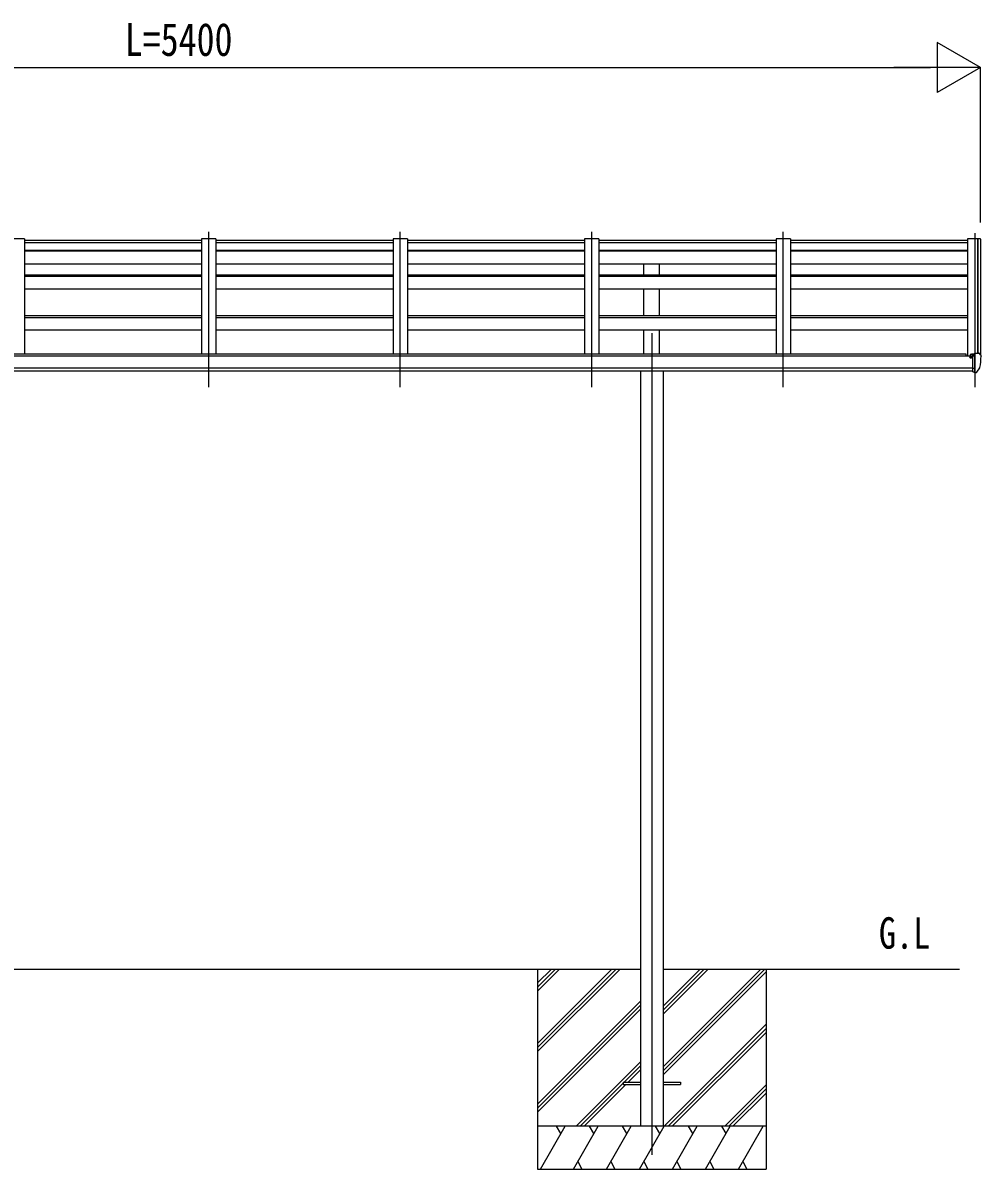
# Model space of a CAD drawing. Units: millimetres, scale not verified. Extents: x -14718 to 14718, y -10395 to 10395.
# Drawn here: x -345 to 3007, y -5034 to -1022 of the extents above; entities that cross this region are included whole.
import ezdxf
from ezdxf.enums import TextEntityAlignment as Align

# ---------------------------------------------------------------- set-up
doc = ezdxf.new("R2010")
doc.units = ezdxf.units.MM
doc.header["$LTSCALE"] = 40
for name, color, linetype in [('0-2_USER1', 3, 'Continuous'), ('0-4_YKK_12', 2, 'Continuous'), ('0-5_YKK_13', 4, 'Continuous'), ('0-6_YKK_A1', 4, 'Continuous'), ('0-7_YKK_D', 6, 'Continuous')]:
    doc.layers.add(name, color=color, linetype=linetype)
doc.styles.add('ＭＳ ゴシック', font='')
doc.styles.get('ＭＳ ゴシック').set_extended_font_data('MS Gothic')

msp = doc.modelspace()

# ---------------------------------------------------------------- linework, layer by layer
at = {"layer": '0-4_YKK_12'}
for p, q in [((305.26, -2297.23), (305.26, -1753.38)), ((975.26, -2297.23), (975.26, -1753.38)), ((1645.26, -2297.23), (1645.26, -1753.38)), ((2315.26, -2297.23), (2315.26, -1753.38)), ((2985.26, -1757.36), (2985.26, -2297.23)), ((1855.26, -2108.26), (1855.26, -4983.49))]:
    msp.add_line(p, q, dxfattribs=at)
at = {"layer": '0-5_YKK_13'}
for p, q in [((280.26, -1783.59), (-339.74, -1783.59)), ((950.26, -1783.59), (330.26, -1783.59)), ((1620.26, -1783.59), (1000.26, -1783.59)), ((2290.26, -1783.59), (1670.26, -1783.59)), ((2960.26, -1783.59), (2340.26, -1783.59)), ((2968.76, -2183.75), (2968.76, -2188.08)), ((2983.76, -2182.59), (2969.76, -2182.64)), ((2973.26, -2182.63), (2973.26, -2180.73)), ((2973.76, -2192.82), (2973.46, -2192.82)), ((2974.29, -2192.82), (2973.76, -2192.82)), ((2974.09, -2180.32), (2983.76, -2179.6)), ((2978.76, -2187.64), (2985.26, -2187.24)), ((2983.76, -2178.82), (2985.26, -2178.82)), ((2983.76, -2178.82), (2983.76, -2184.99)), ((2985.26, -2246.4), (2985.26, -2177.9)), ((3000.35, -2178.47), (3004.42, -2184.28)), ((3007.26, -2187.27), (3007.26, -2187.9)), ((2978.76, -2243.2), (2984.26, -2243.2)), ((2984.76, -2244.2), (2984.26, -2243.2)), ((2985.26, -2244.2), (2984.76, -2244.2)), ((2986.76, -2246.31), (2985.26, -2246.4)), ((2986.76, -2246.31), (2990.47, -2246.08)), ((2992.88, -2244.59), (3002.63, -2229.21)), ((1755.26, -4729.16), (1815.76, -4729.16)), ((1755.26, -4729.16), (1755.26, -4738.16)), ((1894.76, -4729.16), (1955.26, -4729.16)), ((1955.26, -4729.16), (1955.26, -4738.16)), ((1755.26, -4738.16), (1815.76, -4738.16)), ((1894.76, -4738.16), (1955.26, -4738.16))]:
    msp.add_line(p, q, dxfattribs=at)
for points in [[(2968.76, -2191.2), (2968.76, -2192.82), (2968.29, -2192.82)], [(2973.46, -2191.63), (2973.46, -2192.82), (2968.76, -2192.82)], [(2974.09, -2180.32), (2973.92, -2180.34), (2973.76, -2180.37), (2973.62, -2180.41), (2973.49, -2180.46), (2973.39, -2180.52), (2973.32, -2180.59), (2973.27, -2180.66), (2973.26, -2180.73)], [(2978.76, -2243.2), (2978.76, -2184.99), (2983.76, -2184.99)], [(2985.26, -2177.9), (2997.26, -2177.9), (2999.59, -2178.04)], [(2985.26, -2232.51), (2982.1, -2232.1), (2978.76, -2231.67)]]:
    msp.add_lwpolyline(points, dxfattribs=at)
for centre, radius, start, end in [((2971.26, -2192.82), 2.5, 28.35764, 180), ((2971.26, -2192.82), 2.5, 0, 28.35764), ((2999.53, -2179.04), 1, 35, 86.5), ((2814.77, -2187.9), 192.49, 347.8767, 359.9992), ((3004.26, -2187.27), 3, 0, 87), ((2990.28, -2243.09), 3, 273.5, 330), ((3000.03, -2227.71), 3, 330, 348.16652)]:
    msp.add_arc(centre, radius, start, end, dxfattribs=at)
msp.add_ellipse((2969.76, -2183.75), major_axis=(0.02, 1.1), ratio=0.906239, start_param=0.0206394, end_param=1.5914357, dxfattribs=at)
at = {"layer": '0-6_YKK_A1'}
for p, q in [((-339.74, -1778.1), (-389.74, -1778.1)), ((-339.74, -1778.1), (-339.74, -2181.38)), ((-339.74, -1790.5), (280.26, -1790.5)), ((280.26, -1778.1), (280.26, -2181.38)), ((330.26, -1778.1), (280.26, -1778.1)), ((330.26, -1778.1), (330.26, -2181.38)), ((330.26, -1790.5), (950.26, -1790.5)), ((950.26, -1778.1), (950.26, -2181.38)), ((1000.26, -1778.1), (950.26, -1778.1)), ((1000.26, -1778.1), (1000.26, -2181.38)), ((1000.26, -1790.5), (1620.26, -1790.5)), ((1620.26, -1778.1), (1620.26, -2181.38)), ((1670.26, -1778.1), (1620.26, -1778.1)), ((1670.26, -1778.1), (1670.26, -2181.38)), ((1670.26, -1790.5), (2290.26, -1790.5)), ((2290.26, -1778.1), (2290.26, -2181.38)), ((2340.26, -1778.1), (2290.26, -1778.1)), ((2340.26, -1778.1), (2340.26, -2181.38)), ((2340.26, -1790.5), (2960.26, -1790.5)), ((2960.26, -1777.5), (2960.26, -2188.08)), ((2996.18, -1777.71), (2995.56, -1779.33)), ((2996.26, -1777.59), (2996.26, -2177.9)), ((3004.31, -1777.93), (2996.48, -1777.52)), ((3005.25, -1778.81), (3005.26, -2184.45)), ((-339.74, -1817.22), (280.26, -1817.22)), ((-339.74, -1820.06), (280.26, -1820.06)), ((330.26, -1817.22), (950.26, -1817.22)), ((330.26, -1820.06), (950.26, -1820.06)), ((1000.26, -1817.22), (1620.26, -1817.22)), ((1000.26, -1820.06), (1620.26, -1820.06)), ((1670.26, -1817.22), (2290.26, -1817.22)), ((1670.26, -1820.06), (2290.26, -1820.06)), ((2340.26, -1817.22), (2960.26, -1817.22)), ((2340.26, -1820.06), (2960.26, -1820.06)), ((-339.74, -1864.8), (280.26, -1864.8)), ((330.26, -1864.8), (950.26, -1864.8)), ((1000.26, -1864.8), (1620.26, -1864.8)), ((1670.26, -1864.8), (2290.26, -1864.8)), ((1827.76, -1903.33), (1827.76, -1864.64)), ((1882.76, -1903.33), (1882.76, -1864.64)), ((2340.26, -1864.8), (2960.26, -1864.8)), ((-339.74, -1903.49), (280.26, -1903.49)), ((-339.74, -1908.78), (280.26, -1908.78)), ((330.26, -1903.49), (950.26, -1903.49)), ((330.26, -1908.78), (950.26, -1908.78)), ((1000.26, -1903.49), (1620.26, -1903.49)), ((1000.26, -1908.78), (1620.26, -1908.78)), ((1670.26, -1903.49), (2290.26, -1903.49)), ((1670.26, -1908.78), (2290.26, -1908.78)), ((2340.26, -1903.49), (2960.26, -1903.49)), ((2340.26, -1908.78), (2960.26, -1908.78)), ((-339.74, -1952.86), (280.26, -1952.86)), ((330.26, -1952.86), (950.26, -1952.86)), ((1000.26, -1952.86), (1620.26, -1952.86)), ((1670.26, -1952.86), (2290.26, -1952.86)), ((1827.76, -2046.25), (1827.76, -1952.7)), ((1882.76, -2046.25), (1882.76, -1952.7)), ((2340.26, -1952.86), (2960.26, -1952.86)), ((-339.74, -2046.41), (280.26, -2046.41)), ((-339.74, -2053.21), (280.26, -2053.21)), ((330.26, -2046.41), (950.26, -2046.41)), ((330.26, -2053.21), (950.26, -2053.21)), ((1000.26, -2046.41), (1620.26, -2046.41)), ((1000.26, -2053.21), (1620.26, -2053.21)), ((1670.26, -2046.41), (2290.26, -2046.41)), ((1670.26, -2053.21), (2290.26, -2053.21)), ((2340.26, -2046.41), (2960.26, -2046.41)), ((2340.26, -2053.21), (2960.26, -2053.21)), ((-339.74, -2096.76), (280.26, -2096.76)), ((330.26, -2096.76), (950.26, -2096.76)), ((1000.26, -2096.76), (1620.26, -2096.76)), ((1670.26, -2096.76), (2290.26, -2096.76)), ((1827.76, -2181.22), (1827.76, -2096.6)), ((1882.76, -2181.22), (1882.76, -2096.6)), ((2340.26, -2096.76), (2960.26, -2096.76)), ((2978.76, -2188.08), (-2368.24, -2188.08)), ((2955.26, -2181.38), (-2344.74, -2181.38)), ((2955.26, -2188.08), (2955.26, -2181.38)), ((-2368.24, -2229.31), (2978.76, -2229.31)), ((2978.76, -2241.15), (-2368.24, -2241.08)), ((1815.76, -2241.08), (1815.76, -4883.67)), ((1894.76, -2241.08), (1894.76, -4883.67)), ((-1205.24, -4333.66), (1815.76, -4333.66)), ((1455.26, -4333.67), (1455.26, -5033.67)), ((1455.26, -4594.4), (1715.99, -4333.67)), ((1455.26, -4608.54), (1730.13, -4333.67)), ((1455.26, -4622.68), (1744.27, -4333.67)), ((1455.26, -4410.55), (1532.14, -4333.67)), ((1455.26, -4396.41), (1518, -4333.67)), ((1455.26, -4382.27), (1503.86, -4333.67)), ((1894.76, -4333.66), (2931.26, -4333.66)), ((1894.76, -4675.4), (2236.49, -4333.67)), ((1894.76, -4689.54), (2250.63, -4333.67)), ((1894.76, -4491.55), (2052.64, -4333.67)), ((1894.76, -4477.41), (2038.5, -4333.67)), ((1894.76, -4463.27), (2024.36, -4333.67)), ((1894.76, -4703.68), (2255.26, -4343.19)), ((2255.26, -4333.67), (2255.26, -5033.67)), ((1455.26, -4806.53), (1815.76, -4446.03)), ((1455.26, -4820.67), (1815.76, -4460.18)), ((1455.26, -4834.82), (1815.76, -4474.32)), ((1898.62, -4883.67), (2255.26, -4527.03)), ((1912.76, -4883.67), (2255.26, -4541.17)), ((1926.9, -4883.67), (2255.26, -4555.32)), ((1590.25, -4883.67), (1815.76, -4658.16)), ((1758.9, -4729.16), (1815.76, -4672.31)), ((1773.05, -4729.16), (1815.76, -4686.45)), ((1604.39, -4883.67), (1755.26, -4732.81)), ((1618.54, -4883.67), (1764.05, -4738.16)), ((2110.75, -4883.67), (2255.26, -4739.16)), ((2124.89, -4883.67), (2255.26, -4753.31)), ((2139.04, -4883.67), (2255.26, -4767.45)), ((2255.26, -4883.67), (1455.26, -4883.67)), ((1465.55, -5033.67), (1552.15, -4883.67)), ((1537.15, -4909.65), (1522.15, -4883.67)), ((1581.02, -5033.67), (1667.62, -4883.67)), ((1652.62, -4909.65), (1637.62, -4883.67)), ((1696.49, -5033.67), (1783.09, -4883.67)), ((1768.09, -4909.65), (1753.09, -4883.67)), ((1811.96, -5033.67), (1898.56, -4883.67)), ((1883.56, -4909.65), (1868.56, -4883.67)), ((1927.43, -5033.67), (2014.03, -4883.67)), ((1999.03, -4909.65), (1984.03, -4883.67)), ((2042.9, -5033.67), (2129.5, -4883.67)), ((2099.5, -4883.67), (2114.5, -4909.65)), ((2158.37, -5033.67), (2244.97, -4883.67)), ((1596.02, -5007.69), (1611.02, -5033.67)), ((1711.49, -5007.69), (1726.49, -5033.67)), ((1826.96, -5007.69), (1841.96, -5033.67)), ((1942.43, -5007.69), (1957.43, -5033.67)), ((2057.9, -5007.69), (2072.9, -5033.67)), ((2173.37, -5007.69), (2188.37, -5033.67)), ((1455.26, -5033.67), (2255.26, -5033.67))]:
    msp.add_line(p, q, dxfattribs=at)
msp.add_lwpolyline([(2995.56, -2177.9), (2995.56, -1777.5), (2960.26, -1777.5)], dxfattribs=at)
msp.add_circle((2971.29, -2192.82), 3, dxfattribs=at)
for centre, radius, start, end in [((2996.46, -1777.82), 0.301, 87.13321, 158.93673), ((3004.26, -1778.93), 1, 6.67014, 87)]:
    msp.add_arc(centre, radius, start, end, dxfattribs=at)
at = {"layer": '0-7_YKK_D'}
for p, q in [((3005.26, -1177.53), (2853.71, -1090.03)), ((2853.71, -1090.03), (2853.71, -1265.03)), ((-2219.74, -1177.53), (2830.26, -1177.53)), ((3005.26, -1177.53), (2702.15, -1177.53)), ((3005.26, -1177.53), (2853.71, -1265.03)), ((3005.26, -1720.62), (3005.26, -1176.53))]:
    msp.add_line(p, q, dxfattribs=at)

# ---------------------------------------------------------------- texts
at = {"layer": '0-2_USER1', "style": 'ＭＳ ゴシック', "width": 0.8}
msp.add_text('G.L', height=110, dxfattribs=at).set_placement((2649.82, -4295.24), align=Align.BOTTOM_LEFT)
at = {"layer": '0-7_YKK_D', "style": 'ＭＳ ゴシック', "width": 0.8}
msp.add_text('L=5400', height=115.5, dxfattribs=at).set_placement((11.26, -1172.2), align=Align.BOTTOM_LEFT)

doc.saveas('drawing.dxf')
